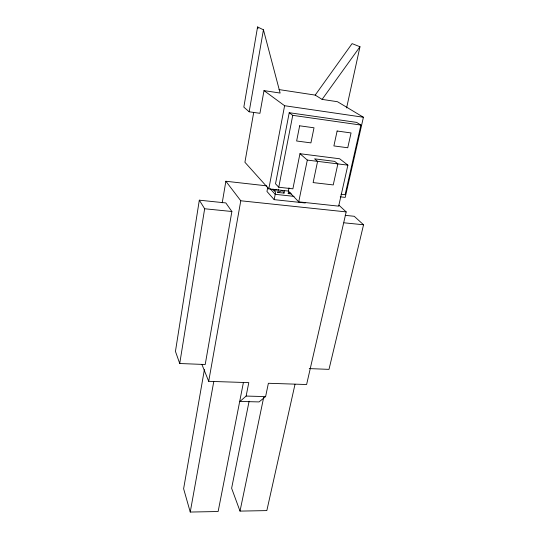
<?xml version="1.0" encoding="UTF-8"?>
<svg xmlns="http://www.w3.org/2000/svg" width="539" height="539" viewBox="0 0 539 539"><rect width="100%" height="100%" fill="white"/><g stroke="black" fill="none" stroke-linecap="round" stroke-linejoin="round"><path stroke-width="0.81" d="M199.315 200.178L175.444 351.401L179.73 363.515L205.211 364.512L231.878 211.504L225.821 202.933L199.315 200.178L204.652 208.761L179.73 363.515M222.223 202.826L225.868 181.252L266.697 185.854M257.575 26.95L243.83 107.133L249.159 111.782L259.933 113.311L264.002 90.613L280.125 93.052L263.443 29.8L257.575 26.95L258.006 28.56M249.159 111.782L263.443 29.8M204.396 369.579L183.617 488.732L190.24 512.05L218.133 511.518L243.406 382.522M253.647 112.766L244.915 162.266L268.806 188.879L288.365 191.062L298.727 201.849L338.667 206.147L347.891 165.15L339.637 158.769L299.96 153.716L292.886 188.825L278.757 187.235L275.523 183.792L289.221 112.712L356.623 122.387L360.908 125.068L345.115 194.707L341.025 194.249M338.923 205.218L346.179 211.894L306.61 384.523L268.388 383.276L265.606 396.596L259.05 401.919L239.97 401.447L246.128 396.064L248.796 382.636L208.701 381.329L240.778 200.777L225.868 181.252M190.24 512.05L213.774 381.524M267.816 187.02L266.967 191.473L274.183 199.646L305.296 202.981M268.806 188.879L284.605 105.725L264.002 90.613M272.882 189.169L274.654 191.116L274.964 189.506M274.183 199.646L276.17 189.357M284.498 190.698L284.026 193.103L277.733 192.41L278.36 189.189M278.757 187.235L292.744 115.346L289.221 112.712M288.365 191.062L289.012 187.815M291.329 193.912L288.203 193.568L288.682 191.163M249.112 401.198L231.622 488.26L240.01 511.107L266.832 510.595L295.008 384.287M298.727 201.849L307.311 160.076L299.96 153.716M240.01 511.107L263.692 397.344M346.604 107.928L359.971 46.752L352.088 43.619L315.2 95.1L279.013 89.582M315.2 95.1L322.106 99.392L337.481 101.716L363.421 117.246L345.216 197.395L340.244 196.843M345.189 215.344L354.231 216.287L363.555 224.776L328.992 369.37L309.251 368.595M322.106 99.392L359.971 46.752M277.733 192.41L282.436 190.53L284.026 193.103M288.203 193.568L290.225 192.767M246.128 396.064L265.606 396.596M204.652 208.761L231.878 211.504M344.017 222.809L363.555 224.776M240.778 200.777L346.179 211.894M294.085 196.385L275.213 194.316L270.187 188.751M307.311 160.076L347.891 165.15M292.744 115.346L360.908 125.068M284.605 105.725L363.421 117.246M273.185 189.176L274.654 191.116M201.916 364.458L208.701 381.329M299.65 125.803L296.632 140.996L310.915 142.882L314.015 127.797L299.65 125.803M317.586 161.356L313.119 182.593L333.243 184.924L337.872 163.896L334.699 161.383L314.587 158.843L317.586 161.356M337.124 131.011L333.89 145.928L347.749 147.76L351.051 132.944L337.124 131.011"/></g></svg>
